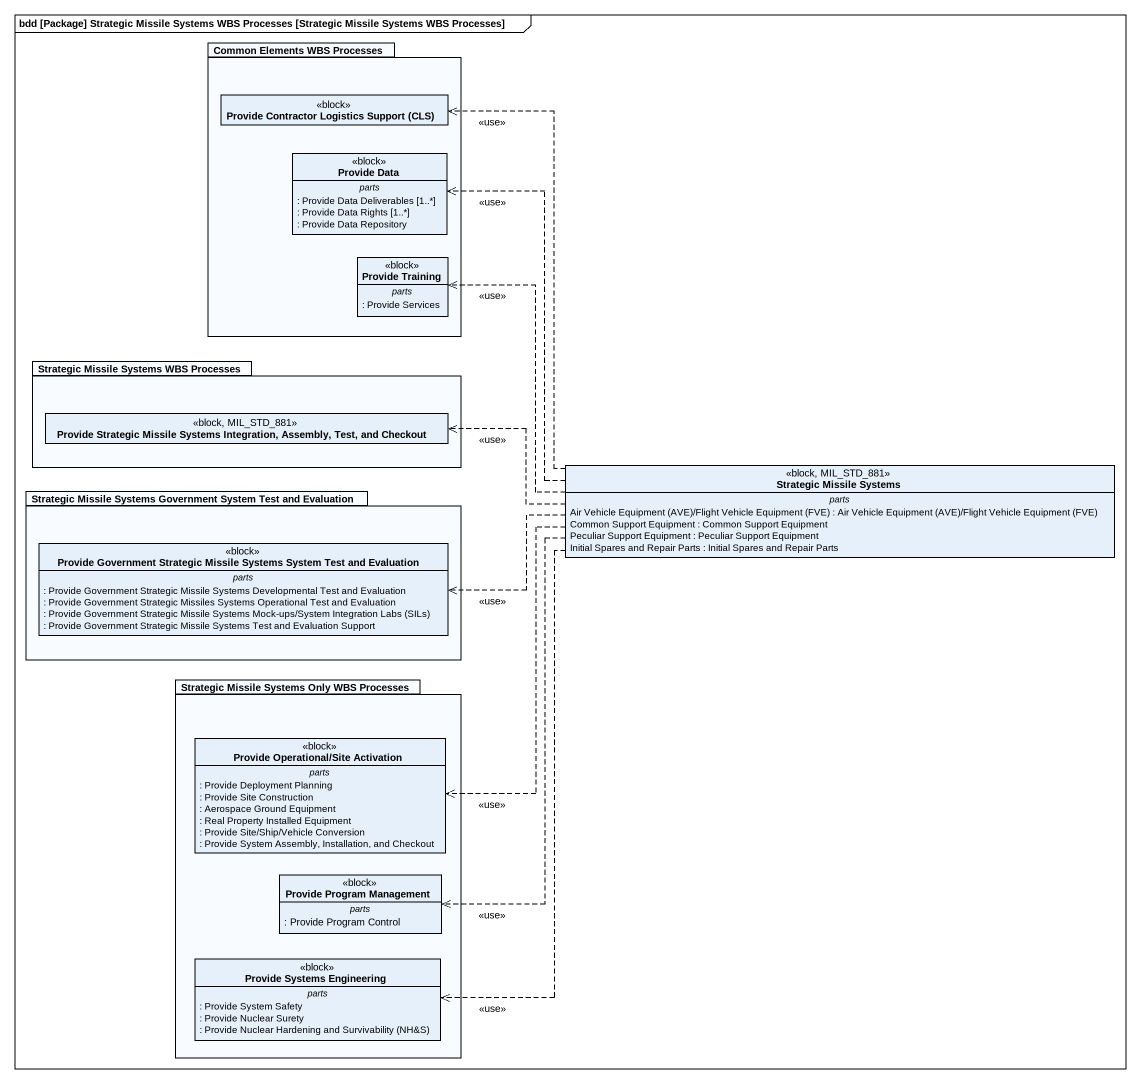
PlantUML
@startuml
mainframe bdd [Package] Strategic Missile Systems WBS Processes [Strategic Missile Systems WBS Processes]
hide circle
hide empty members
package "Common Elements WBS Processes" as Common_Elements_WBS {
  class "Provide Contractor Logistics Support (CLS)" as Provide_Contractor <<block>>
  class "Provide Data" as Provide_Data <<block>> {
    -- parts --
    : Provide Data Deliverables [1..*]
    : Provide Data Rights [1..*]
    : Provide Data Repository
  }
  class "Provide Training" as Provide_Training <<block>> {
    -- parts --
    : Provide Services
  }
}
package "Strategic Missile Systems WBS Processes" as Strategic_Missile_Systems {
  class "Provide Strategic Missile Systems Integration, Assembly, Test, and Checkout" as Provide_Strategic_Missile <<block, MIL_STD_881>>
}
class "Strategic Missile Systems" as Strategic_Missile_Systems_2 <<block, MIL_STD_881>> {
  -- parts --
  {field} Air Vehicle Equipment (AVE)/Flight Vehicle Equipment (FVE) : Air Vehicle Equipment (AVE)/Flight Vehicle Equipment (FVE)
  Common Support Equipment : Common Support Equipment
  Peculiar Support Equipment : Peculiar Support Equipment
  Initial Spares and Repair Parts : Initial Spares and Repair Parts
}
package "Strategic Missile Systems Government System Test and Evaluation" as Strategic_Missile_Systems_3 {
  class "Provide Government Strategic Missile Systems System Test and Evaluation" as Provide_Government <<block>> {
    -- parts --
    : Provide Government Strategic Missile Systems Developmental Test and Evaluation
    : Provide Government Strategic Missiles Systems Operational Test and Evaluation
    {field} : Provide Government Strategic Missile Systems Mock-ups/System Integration Labs (SILs)
    : Provide Government Strategic Missile Systems Test and Evaluation Support
  }
}
package "Strategic Missile Systems Only WBS Processes" as Strategic_Missile_Systems_4 {
  class "Provide Operational/Site Activation" as Provide_Operational_Site <<block>> {
    -- parts --
    : Provide Deployment Planning
    : Provide Site Construction
    : Aerospace Ground Equipment
    : Real Property Installed Equipment
    : Provide Site/Ship/Vehicle Conversion
    : Provide System Assembly, Installation, and Checkout
  }
  class "Provide Program Management" as Provide_Program_Management <<block>> {
    -- parts --
    : Provide Program Control
  }
  class "Provide Systems Engineering" as Provide_Systems_Engineering <<block>> {
    -- parts --
    : Provide System Safety
    : Provide Nuclear Surety
    {field} : Provide Nuclear Hardening and Survivability (NH&S)
  }
}
Strategic_Missile_Systems_2 .up.> Provide_Contractor : <<use>>
Strategic_Missile_Systems_2 .up.> Provide_Data : <<use>>
Strategic_Missile_Systems_2 .left.> Provide_Training : <<use>>
Strategic_Missile_Systems_2 .left.> Provide_Strategic_Missile : <<use>>
Strategic_Missile_Systems_2 .left.> Provide_Government : <<use>>
Strategic_Missile_Systems_2 .left.> Provide_Operational_Site : <<use>>
Strategic_Missile_Systems_2 ..> Provide_Program_Management : <<use>>
Strategic_Missile_Systems_2 ..> Provide_Systems_Engineering : <<use>>
@enduml
